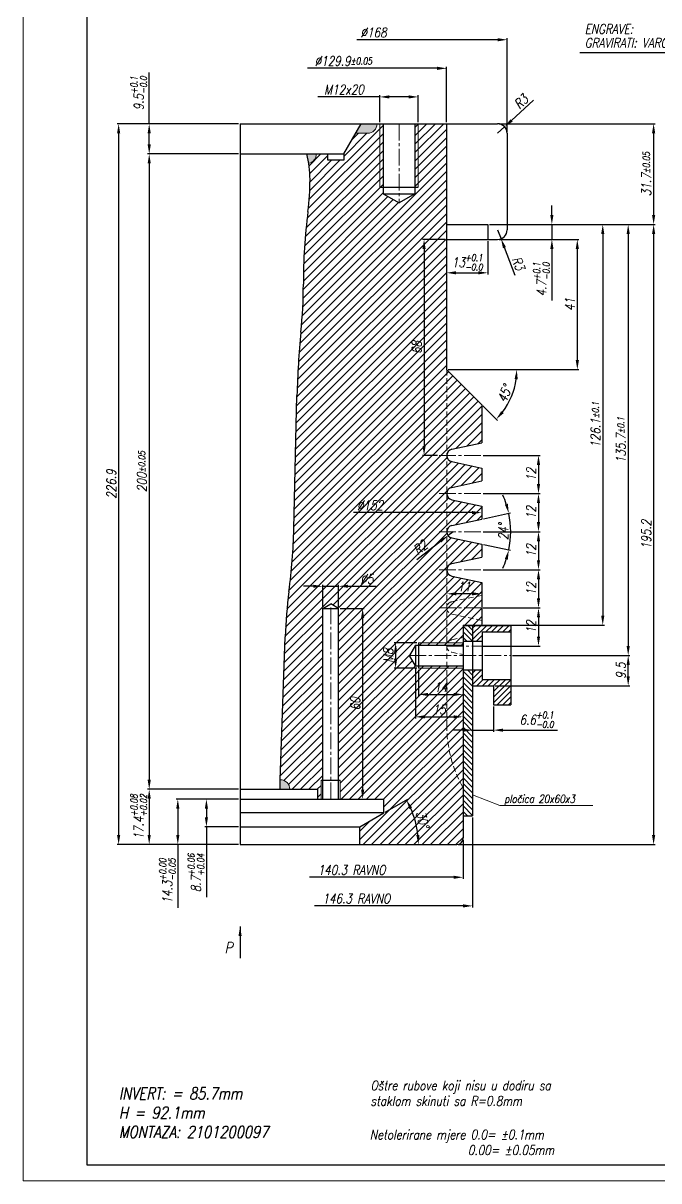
# Model space of a CAD drawing. Extents: x 459 to 1047, y 12 to 613.
# Drawn here: x 459.4 to 659.3, y 12.4 to 376.8 of the extents above; entities that cross this region are included whole.
import ezdxf
from ezdxf import colors
from ezdxf.entities.mleader import LeaderData, LeaderLine
from ezdxf.math import Vec2, Vec3

# ---------------------------------------------------------------- set-up
doc = ezdxf.new("R2010")
doc.units = 0
doc.header["$LTSCALE"] = 7
doc.header["$MEASUREMENT"] = 0
doc.linetypes.add('CENTER2', pattern=[1.125, 0.75, -0.125, 0.125, -0.125])
doc.linetypes.add('HIDDEN', pattern=[0.375, 0.25, -0.125])
doc.layers.get('0').update_dxf_attribs({"linetype": 'CONTINUOUS', "lineweight": 15})
for name, color, linetype, lineweight in [('1', 1, 'CENTER2', 15), ('2', 2, 'HIDDEN', 15), ('3', 3, 'CONTINUOUS', 30), ('8', 252, 'CONTINUOUS', 15), ('ENGLISH', 252, 'CONTINUOUS', 18)]:
    doc.layers.add(name, color=color, linetype=linetype, lineweight=lineweight)
doc.styles.add('ITALICT', font='ITALICT.shx', dxfattribs={"width": 0.8, "height": 3})
doc.styles.get("Standard").update_dxf_attribs({"font": 'isocp.shx', "height": 3})
doc.dimstyles.get("Standard").update_dxf_attribs({"dimtxt": 3, "dimasz": 3, "dimexe": 0.5, "dimexo": 0.5, "dimgap": 0.8, "dimtad": 1, "dimdsep": 46, "dimtxsty": 'ITALICT', "dimcen": 0.09, "dimazin": 2, "dimtfac": 1, "dimtmove": 0, "dimatfit": 3, "dimfxl": 1, "dimtolj": 1, "dimtzin": 0, "dimarcsym": 0})

# ---------------------------------------------------------------- blocks, each defined once
blk = doc.blocks.new('*D74')
at = {"color": 0, "lineweight": -2, "transparency": 16777216}
for p, q in [((583.78, 173.22), (583.78, 164.98)), ((586.78, 165.48), (594.78, 165.48))]:
    blk.add_line(p, q, dxfattribs=at)
at = {"color": 0, "transparency": 16777216}
for points in [[(586.78, 165.98), (586.78, 164.98), (583.78, 165.48)], [(594.78, 165.98), (594.78, 164.98), (597.78, 165.48)]]:
    blk.add_solid(points, dxfattribs=at)
at = {"color": 0, "transparency": 16777216, "insert": (590.78, 167.78), "char_height": 3, "attachment_point": 5, "style": 'ITALICT'}
blk.add_mtext('\\A1;14', dxfattribs=at)
blk = doc.blocks.new('*D75')
at = {"color": 0, "lineweight": -2, "transparency": 16777216}
for p, q in [((582.78, 173.97), (582.78, 157.93)), ((585.78, 158.43), (594.78, 158.43))]:
    blk.add_line(p, q, dxfattribs=at)
at = {"color": 0, "transparency": 16777216}
for points in [[(585.78, 158.93), (585.78, 157.93), (582.78, 158.43)], [(594.78, 158.93), (594.78, 157.93), (597.78, 158.43)]]:
    blk.add_solid(points, dxfattribs=at)
at = {"color": 0, "transparency": 16777216, "insert": (590.28, 160.73), "char_height": 3, "attachment_point": 5, "style": 'ITALICT'}
blk.add_mtext('\\A1;15', dxfattribs=at)
blk = doc.blocks.new('*D17')
at = {"color": 0, "lineweight": -2, "transparency": 16777216}
for p, q in [((605.58, 308.22), (605.58, 297.71)), ((595.58, 298.21), (602.58, 298.21))]:
    blk.add_line(p, q, dxfattribs=at)
at = {"color": 0, "transparency": 16777216}
for points in [[(595.58, 298.71), (595.58, 297.71), (592.58, 298.21)], [(602.58, 298.71), (602.58, 297.71), (605.58, 298.21)]]:
    blk.add_solid(points, dxfattribs=at)
at = {"color": 0, "transparency": 16777216, "insert": (599.08, 301.5), "char_height": 3, "attachment_point": 5, "style": 'ITALICT'}
blk.add_mtext('\\A1;13{}{\\H0.71x;\\C3;\\S+0.1^ -0.0;}', dxfattribs=at)
blk = doc.blocks.new('*D18')
at = {"color": 0, "lineweight": -2, "transparency": 16777216}
for p, q in [((625.71, 316.42), (625.71, 319.42)), ((606.08, 313.42), (626.21, 313.42)), ((625.71, 313.42), (625.71, 308.72)), ((609.13, 308.72), (626.21, 308.72)), ((625.71, 305.72), (625.71, 289.45))]:
    blk.add_line(p, q, dxfattribs=at)
at = {"color": 0, "transparency": 16777216}
for points in [[(625.21, 316.42), (626.21, 316.42), (625.71, 313.42)], [(625.21, 305.72), (626.21, 305.72), (625.71, 308.72)]]:
    blk.add_solid(points, dxfattribs=at)
at = {"color": 0, "transparency": 16777216, "insert": (622.43, 296.09), "char_height": 3, "attachment_point": 5, "rotation": 90, "style": 'ITALICT'}
blk.add_mtext('\\A1;4.7{}{\\H0.71x;\\C3;\\S+0.1^ -0.0;}', dxfattribs=at)
blk = doc.blocks.new('*D19')
at = {"color": 0, "lineweight": -2, "transparency": 16777216}
for p, q in [((609.13, 345.12), (658.21, 345.12)), ((657.71, 342.12), (657.71, 316.42)), ((606.08, 313.42), (658.21, 313.42))]:
    blk.add_line(p, q, dxfattribs=at)
at = {"color": 0, "transparency": 16777216}
for points in [[(657.21, 342.12), (658.21, 342.12), (657.71, 345.12)], [(657.21, 316.42), (658.21, 316.42), (657.71, 313.42)]]:
    blk.add_solid(points, dxfattribs=at)
at = {"color": 0, "transparency": 16777216, "insert": (655.41, 329.27), "char_height": 3, "attachment_point": 5, "rotation": 90, "style": 'ITALICT'}
blk.add_mtext('\\A1;31.7{}{\\H0.71x;\\C3;%%p0.05}', dxfattribs=at)
blk = doc.blocks.new('*D20')
at = {"color": 0, "lineweight": -2, "transparency": 16777216}
for p, q in [((609.13, 308.72), (634.21, 308.72)), ((633.71, 305.72), (633.71, 270.72)), ((593.08, 267.72), (634.21, 267.72))]:
    blk.add_line(p, q, dxfattribs=at)
at = {"color": 0, "transparency": 16777216}
for points in [[(633.21, 305.72), (634.21, 305.72), (633.71, 308.72)], [(633.21, 270.72), (634.21, 270.72), (633.71, 267.72)]]:
    blk.add_solid(points, dxfattribs=at)
at = {"color": 0, "transparency": 16777216, "insert": (631.41, 288.22), "char_height": 3, "attachment_point": 5, "rotation": 90, "style": 'ITALICT'}
blk.add_mtext('\\A1;41', dxfattribs=at)
blk = doc.blocks.new('*D21')
at = {"color": 0, "lineweight": -2, "transparency": 16777216}
for p, q in [((603.7, 267.72), (615.17, 267.72)), ((603.99, 256.32), (608.56, 251.75))]:
    blk.add_line(p, q, dxfattribs=at)
blk.add_arc((592.58, 267.72), 22.09, 322.7882, 352.2118, dxfattribs=at)
at = {"color": 0, "transparency": 16777216}
for points in [[(613.97, 264.76), (614.97, 264.69), (614.67, 267.72)], [(610.55, 254.03), (609.8, 254.69), (608.2, 252.1)]]:
    blk.add_solid(points, dxfattribs=at)
at = {"color": 0, "transparency": 16777216, "insert": (610.87, 260.15), "char_height": 3, "attachment_point": 5, "rotation": 67.5, "style": 'ITALICT'}
blk.add_mtext('\\A1;45°', dxfattribs=at)
blk = doc.blocks.new('*D22')
at = {"color": 0, "lineweight": -2, "transparency": 16777216}
for p, q in [((606.08, 313.42), (642.21, 313.42)), ((641.71, 310.42), (641.71, 190.32)), ((604.13, 187.32), (642.21, 187.32))]:
    blk.add_line(p, q, dxfattribs=at)
at = {"color": 0, "transparency": 16777216}
for points in [[(641.21, 310.42), (642.21, 310.42), (641.71, 313.42)], [(641.21, 190.32), (642.21, 190.32), (641.71, 187.32)]]:
    blk.add_solid(points, dxfattribs=at)
at = {"color": 0, "transparency": 16777216, "insert": (639.41, 250.37), "char_height": 3, "attachment_point": 5, "rotation": 90, "style": 'ITALICT'}
blk.add_mtext('\\A1;126.1{}{\\H0.71x;\\C3;%%p0.1}', dxfattribs=at)
blk = doc.blocks.new('*D23')
at = {"color": 0, "lineweight": -2, "transparency": 16777216}
for p, q in [((606.08, 313.42), (650.21, 313.42)), ((649.71, 310.42), (649.71, 180.72)), ((613.28, 177.72), (650.21, 177.72))]:
    blk.add_line(p, q, dxfattribs=at)
at = {"color": 0, "transparency": 16777216}
for points in [[(649.21, 310.42), (650.21, 310.42), (649.71, 313.42)], [(649.21, 180.72), (650.21, 180.72), (649.71, 177.72)]]:
    blk.add_solid(points, dxfattribs=at)
at = {"color": 0, "transparency": 16777216, "insert": (647.41, 245.57), "char_height": 3, "attachment_point": 5, "rotation": 90, "style": 'ITALICT'}
blk.add_mtext('\\A1;135.7{}{\\H0.71x;\\C3;%%p0.1}', dxfattribs=at)
blk = doc.blocks.new('*D76')
at = {"color": 0, "lineweight": -2, "transparency": 16777216}
for p, q in [((592.08, 308.72), (585, 308.72)), ((585.5, 305.72), (585.5, 243.72)), ((589.76, 240.72), (585, 240.72))]:
    blk.add_line(p, q, dxfattribs=at)
at = {"color": 0, "transparency": 16777216}
for points in [[(585, 305.72), (586, 305.72), (585.5, 308.72)], [(585, 243.72), (586, 243.72), (585.5, 240.72)]]:
    blk.add_solid(points, dxfattribs=at)
at = {"color": 0, "transparency": 16777216, "insert": (583.2, 274.72), "char_height": 3, "attachment_point": 5, "rotation": 90, "style": 'ITALICT'}
blk.add_mtext('\\A1;68', dxfattribs=at)
blk = doc.blocks.new('*D77')
at = {"color": 0, "lineweight": -2, "transparency": 16777216}
for p, q in [((594.63, 216.72), (593.04, 215.51)), ((583.18, 207.99), (590.66, 213.69))]:
    blk.add_line(p, q, dxfattribs=at)
at = {"color": 0, "transparency": 16777216}
blk.add_solid([(590.35, 214.09), (590.96, 213.29), (593.04, 215.51)], dxfattribs=at)
at = {"color": 0, "transparency": 16777216, "insert": (584.33, 211.76), "char_height": 3, "attachment_point": 5, "rotation": 37.3097, "style": 'ITALICT'}
blk.add_mtext('\\A1;R2', dxfattribs=at)
blk = doc.blocks.new('*D24')
at = {"color": 0, "lineweight": -2, "transparency": 16777216}
for p, q in [((604.17, 220.79), (612.65, 222.6)), ((604.17, 212.65), (612.65, 210.85))]:
    blk.add_line(p, q, dxfattribs=at)
for start, end in [(18.1964, 24.3928), (348, 12), (335.6072, 341.8036)]:
    blk.add_arc((585.01, 216.72), 27.75, start, end, dxfattribs=at)
at = {"color": 0, "transparency": 16777216}
for points in [[(611.86, 225.52), (610.9, 225.26), (612.16, 222.49)], [(610.9, 208.18), (611.86, 207.92), (612.16, 210.95)]]:
    blk.add_solid(points, dxfattribs=at)
at = {"color": 0, "transparency": 16777216, "insert": (610.47, 216.72), "char_height": 3, "attachment_point": 5, "rotation": 90, "style": 'ITALICT'}
blk.add_mtext('\\A1;24°', dxfattribs=at)
blk = doc.blocks.new('*D25')
at = {"color": 0, "lineweight": -2, "transparency": 16777216}
for p, q in [((604.13, 228.72), (622, 228.72)), ((621.5, 225.72), (621.5, 219.72)), ((604.13, 216.72), (622, 216.72))]:
    blk.add_line(p, q, dxfattribs=at)
at = {"color": 0, "transparency": 16777216}
for points in [[(621, 225.72), (622, 225.72), (621.5, 228.72)], [(621, 219.72), (622, 219.72), (621.5, 216.72)]]:
    blk.add_solid(points, dxfattribs=at)
at = {"color": 0, "transparency": 16777216, "insert": (619.2, 222.72), "char_height": 3, "attachment_point": 5, "rotation": 90, "style": 'ITALICT'}
blk.add_mtext('\\A1;12', dxfattribs=at)
blk = doc.blocks.new('*D26')
at = {"color": 0, "lineweight": -2, "transparency": 16777216}
for p, q in [((604.13, 216.72), (622, 216.72)), ((621.5, 213.72), (621.5, 207.72)), ((604.13, 204.72), (622, 204.72))]:
    blk.add_line(p, q, dxfattribs=at)
at = {"color": 0, "transparency": 16777216}
for points in [[(621, 213.72), (622, 213.72), (621.5, 216.72)], [(621, 207.72), (622, 207.72), (621.5, 204.72)]]:
    blk.add_solid(points, dxfattribs=at)
at = {"color": 0, "transparency": 16777216, "insert": (619.2, 210.72), "char_height": 3, "attachment_point": 5, "rotation": 90, "style": 'ITALICT'}
blk.add_mtext('\\A1;12', dxfattribs=at)
blk = doc.blocks.new('*D27')
at = {"color": 0, "lineweight": -2, "transparency": 16777216}
for p, q in [((604.13, 204.72), (622, 204.72)), ((621.5, 201.72), (621.5, 195.72)), ((604.13, 192.72), (622, 192.72))]:
    blk.add_line(p, q, dxfattribs=at)
at = {"color": 0, "transparency": 16777216}
for points in [[(621, 201.72), (622, 201.72), (621.5, 204.72)], [(621, 195.72), (622, 195.72), (621.5, 192.72)]]:
    blk.add_solid(points, dxfattribs=at)
at = {"color": 0, "transparency": 16777216, "insert": (619.2, 198.72), "char_height": 3, "attachment_point": 5, "rotation": 90, "style": 'ITALICT'}
blk.add_mtext('\\A1;12', dxfattribs=at)
blk = doc.blocks.new('*D28')
at = {"color": 0, "lineweight": -2, "transparency": 16777216}
for p, q in [((604.13, 192.72), (622, 192.72)), ((621.5, 189.72), (621.5, 183.72)), ((604.13, 180.72), (622, 180.72))]:
    blk.add_line(p, q, dxfattribs=at)
at = {"color": 0, "transparency": 16777216}
for points in [[(621, 189.72), (622, 189.72), (621.5, 192.72)], [(621, 183.72), (622, 183.72), (621.5, 180.72)]]:
    blk.add_solid(points, dxfattribs=at)
at = {"color": 0, "transparency": 16777216, "insert": (619.2, 186.72), "char_height": 3, "attachment_point": 5, "rotation": 90, "style": 'ITALICT'}
blk.add_mtext('\\A1;12', dxfattribs=at)
blk = doc.blocks.new('*D78')
at = {"color": 0, "lineweight": -2, "transparency": 16777216}
blk.add_line((600.63, 197.16), (595.63, 197.16), dxfattribs=at)
at = {"color": 0, "transparency": 16777216}
for points in [[(595.63, 197.66), (595.63, 196.66), (592.63, 197.16)], [(600.63, 197.66), (600.63, 196.66), (603.63, 197.16)]]:
    blk.add_solid(points, dxfattribs=at)
at = {"color": 0, "transparency": 16777216, "insert": (598.13, 199.46), "char_height": 3, "attachment_point": 5, "style": 'ITALICT'}
blk.add_mtext('\\A1;11', dxfattribs=at)
blk = doc.blocks.new('*D29')
at = {"color": 0, "lineweight": -2, "transparency": 16777216}
for p, q in [((527.13, 335.62), (498.55, 335.62)), ((499.05, 332.62), (499.05, 138.62)), ((527.13, 135.62), (498.55, 135.62))]:
    blk.add_line(p, q, dxfattribs=at)
at = {"color": 0, "transparency": 16777216}
for points in [[(498.55, 332.62), (499.55, 332.62), (499.05, 335.62)], [(498.55, 138.62), (499.55, 138.62), (499.05, 135.62)]]:
    blk.add_solid(points, dxfattribs=at)
at = {"color": 0, "transparency": 16777216, "insert": (496.75, 235.62), "char_height": 3, "attachment_point": 5, "rotation": 90, "style": 'ITALICT'}
blk.add_mtext('\\A1;200{}{\\H0.71x;\\C3;%%p0.05}', dxfattribs=at)
blk = doc.blocks.new('*D30')
at = {"color": 0, "lineweight": -2, "transparency": 16777216}
for p, q in [((527.13, 135.62), (498.55, 135.62)), ((499.05, 132.62), (499.05, 121.22)), ((527.13, 118.22), (498.55, 118.22))]:
    blk.add_line(p, q, dxfattribs=at)
at = {"color": 0, "transparency": 16777216}
for points in [[(498.55, 132.62), (499.55, 132.62), (499.05, 135.62)], [(498.55, 121.22), (499.55, 121.22), (499.05, 118.22)]]:
    blk.add_solid(points, dxfattribs=at)
at = {"color": 0, "transparency": 16777216, "insert": (495.76, 126.92), "char_height": 3, "attachment_point": 5, "rotation": 90, "style": 'ITALICT'}
blk.add_mtext('\\A1;17.4{}{\\H0.71x;\\C3;\\S+0.08^ +0.02;}', dxfattribs=at)
blk = doc.blocks.new('*D79')
at = {"color": 0, "lineweight": -2, "transparency": 16777216}
for p, q in [((583.28, 181.72), (576.06, 181.72)), ((576.56, 178.72), (576.56, 176.72)), ((583.28, 173.72), (576.06, 173.72))]:
    blk.add_line(p, q, dxfattribs=at)
at = {"color": 0, "transparency": 16777216}
for points in [[(576.06, 178.72), (577.06, 178.72), (576.56, 181.72)], [(576.06, 176.72), (577.06, 176.72), (576.56, 173.72)]]:
    blk.add_solid(points, dxfattribs=at)
at = {"color": 0, "transparency": 16777216, "insert": (574.26, 177.72), "char_height": 3, "attachment_point": 5, "rotation": 90, "style": 'ITALICT'}
blk.add_mtext('\\A1;M8', dxfattribs=at)
blk = doc.blocks.new('*D32')
at = {"color": 0, "lineweight": -2, "transparency": 16777216}
for p, q in [((527.13, 132.52), (507.55, 132.52)), ((508.05, 129.52), (508.05, 121.22)), ((527.13, 118.22), (507.55, 118.22)), ((508.05, 118.22), (508.05, 98.26))]:
    blk.add_line(p, q, dxfattribs=at)
at = {"color": 0, "transparency": 16777216}
for points in [[(507.55, 129.52), (508.55, 129.52), (508.05, 132.52)], [(507.55, 121.22), (508.55, 121.22), (508.05, 118.22)]]:
    blk.add_solid(points, dxfattribs=at)
at = {"color": 0, "transparency": 16777216, "insert": (504.76, 106.74), "char_height": 3, "attachment_point": 5, "rotation": 90, "style": 'ITALICT'}
blk.add_mtext('\\A1;14.3{}{\\H0.71x;\\C3;\\S+0.00^ -0.05;}', dxfattribs=at)
blk = doc.blocks.new('*D33')
at = {"color": 0, "lineweight": -2, "transparency": 16777216}
for p, q in [((527.13, 132.52), (516.55, 132.52)), ((517.05, 129.52), (517.05, 126.82)), ((527.13, 123.82), (516.55, 123.82)), ((517.05, 123.82), (517.05, 101.7))]:
    blk.add_line(p, q, dxfattribs=at)
at = {"color": 0, "transparency": 16777216}
for points in [[(516.55, 129.52), (517.55, 129.52), (517.05, 132.52)], [(516.55, 126.82), (517.55, 126.82), (517.05, 123.82)]]:
    blk.add_solid(points, dxfattribs=at)
at = {"color": 0, "transparency": 16777216, "insert": (513.76, 109.27), "char_height": 3, "attachment_point": 5, "rotation": 90, "style": 'ITALICT'}
blk.add_mtext('\\A1;8.7{}{\\H0.71x;\\C3;\\S+0.06^ +0.04;}', dxfattribs=at)
blk = doc.blocks.new('*D38')
at = {"color": 0, "lineweight": -2, "transparency": 16777216}
for p, q in [((527.13, 345.12), (488.94, 345.12)), ((489.44, 342.12), (489.44, 121.22)), ((527.13, 118.22), (488.94, 118.22))]:
    blk.add_line(p, q, dxfattribs=at)
at = {"color": 0, "transparency": 16777216}
for points in [[(488.94, 342.12), (489.94, 342.12), (489.44, 345.12)], [(488.94, 121.22), (489.94, 121.22), (489.44, 118.22)]]:
    blk.add_solid(points, dxfattribs=at)
at = {"color": 0, "transparency": 16777216, "insert": (487.14, 231.67), "char_height": 3, "attachment_point": 5, "rotation": 90, "style": 'ITALICT'}
blk.add_mtext('\\A1;226.9', dxfattribs=at)
blk = doc.blocks.new('*D80')
at = {"color": 0, "lineweight": -2, "transparency": 16777216}
blk.add_line((600.63, 222.72), (563.29, 222.72), dxfattribs=at)
at = {"color": 0, "transparency": 16777216}
blk.add_solid([(600.63, 223.22), (600.63, 222.22), (603.63, 222.72)], dxfattribs=at)
at = {"color": 0, "transparency": 16777216, "insert": (568.55, 225.02), "char_height": 3, "attachment_point": 5, "style": 'ITALICT'}
blk.add_mtext('\\A1;%%c152', dxfattribs=at)
blk = doc.blocks.new('*D42')
at = {"color": 0, "lineweight": -2, "transparency": 16777216}
for p, q in [((589.58, 362.58), (548.84, 362.58)), ((592.58, 345.62), (592.58, 363.08))]:
    blk.add_line(p, q, dxfattribs=at)
at = {"color": 0, "transparency": 16777216}
blk.add_solid([(589.58, 363.08), (589.58, 362.08), (592.58, 362.58)], dxfattribs=at)
at = {"color": 0, "transparency": 16777216, "insert": (560.11, 364.88), "char_height": 3, "attachment_point": 5, "style": 'ITALICT'}
blk.add_mtext('\\A1;%%c129.9{}{\\H0.71x;\\C3;%%p0.05}', dxfattribs=at)
blk = doc.blocks.new('*D43')
at = {"color": 0, "lineweight": -2, "transparency": 16777216}
for p, q in [((611.63, 342.62), (611.63, 372.08)), ((608.63, 371.58), (564.38, 371.58))]:
    blk.add_line(p, q, dxfattribs=at)
at = {"color": 0, "transparency": 16777216}
blk.add_solid([(608.63, 372.08), (608.63, 371.08), (611.63, 371.58)], dxfattribs=at)
at = {"color": 0, "transparency": 16777216, "insert": (569.63, 373.88), "char_height": 3, "attachment_point": 5, "style": 'ITALICT'}
blk.add_mtext('\\A1;%%c168', dxfattribs=at)
blk = doc.blocks.new('*D44')
at = {"color": 0, "lineweight": -2, "transparency": 16777216}
for p, q in [((607.38, 161.72), (607.38, 153.74)), ((597.78, 154.24), (594.78, 154.24)), ((600.78, 154.24), (607.38, 154.24)), ((610.38, 154.24), (627.47, 154.24))]:
    blk.add_line(p, q, dxfattribs=at)
at = {"color": 0, "transparency": 16777216}
for points in [[(597.78, 154.74), (597.78, 153.74), (600.78, 154.24)], [(610.38, 154.74), (610.38, 153.74), (607.38, 154.24)]]:
    blk.add_solid(points, dxfattribs=at)
at = {"color": 0, "transparency": 16777216, "insert": (620.9, 157.53), "char_height": 3, "attachment_point": 5, "style": 'ITALICT'}
blk.add_mtext('\\A1;6.6{}{\\H0.71x;\\C3;\\S+0.1^ -0.0;}', dxfattribs=at)
blk = doc.blocks.new('*D45')
at = {"color": 0, "lineweight": -2, "transparency": 16777216}
for p, q in [((613.28, 177.72), (650.21, 177.72)), ((649.71, 171.22), (649.71, 174.72)), ((607.88, 168.22), (650.21, 168.22))]:
    blk.add_line(p, q, dxfattribs=at)
at = {"color": 0, "transparency": 16777216}
for points in [[(649.21, 174.72), (650.21, 174.72), (649.71, 177.72)], [(649.21, 171.22), (650.21, 171.22), (649.71, 168.22)]]:
    blk.add_solid(points, dxfattribs=at)
at = {"color": 0, "transparency": 16777216, "insert": (647.41, 172.97), "char_height": 3, "attachment_point": 5, "rotation": 90, "style": 'ITALICT'}
blk.add_mtext('\\A1;9.5', dxfattribs=at)
blk = doc.blocks.new('*D46')
at = {"color": 0, "lineweight": -2, "transparency": 16777216}
for p, q in [((597.78, 119.72), (597.78, 107.42)), ((594.78, 107.92), (549.51, 107.92))]:
    blk.add_line(p, q, dxfattribs=at)
at = {"color": 0, "transparency": 16777216}
blk.add_solid([(594.78, 108.42), (594.78, 107.42), (597.78, 107.92)], dxfattribs=at)
at = {"color": 0, "transparency": 16777216, "insert": (562.71, 110.22), "char_height": 3, "attachment_point": 5, "style": 'ITALICT'}
blk.add_mtext('\\A1;140.3 RAVNO', dxfattribs=at)
blk = doc.blocks.new('*D51')
at = {"color": 0, "lineweight": -2, "transparency": 16777216}
for p, q in [((600.78, 126.72), (600.78, 98.42)), ((597.78, 98.92), (551.01, 98.92))]:
    blk.add_line(p, q, dxfattribs=at)
at = {"color": 0, "transparency": 16777216}
blk.add_solid([(597.78, 99.42), (597.78, 98.42), (600.78, 98.92)], dxfattribs=at)
at = {"color": 0, "transparency": 16777216, "insert": (564.21, 101.22), "char_height": 3, "attachment_point": 5, "style": 'ITALICT'}
blk.add_mtext('\\A1;146.3 RAVNO', dxfattribs=at)
blk = doc.blocks.new('*D52')
at = {"color": 0, "lineweight": -2, "transparency": 16777216}
for p, q in [((499.05, 345.12), (499.05, 361.28)), ((527.13, 345.12), (498.55, 345.12)), ((499.05, 338.62), (499.05, 342.12)), ((527.13, 335.62), (498.55, 335.62))]:
    blk.add_line(p, q, dxfattribs=at)
at = {"color": 0, "transparency": 16777216}
for points in [[(498.55, 342.12), (499.55, 342.12), (499.05, 345.12)], [(498.55, 338.62), (499.55, 338.62), (499.05, 335.62)]]:
    blk.add_solid(points, dxfattribs=at)
at = {"color": 0, "transparency": 16777216, "insert": (495.76, 354.7), "char_height": 3, "attachment_point": 5, "rotation": 90, "style": 'ITALICT'}
blk.add_mtext('\\A1;9.5{}{\\H0.71x;\\C3;\\S+0.1^ -0.0;}', dxfattribs=at)
blk = doc.blocks.new('*D53')
at = {"color": 0, "lineweight": -2, "transparency": 16777216}
for p, q in [((608.63, 311.72), (609.72, 308.92)), ((614.19, 297.36), (610.8, 306.13))]:
    blk.add_line(p, q, dxfattribs=at)
at = {"color": 0, "transparency": 16777216}
blk.add_solid([(611.27, 306.31), (610.33, 305.94), (609.72, 308.92)], dxfattribs=at)
at = {"color": 0, "transparency": 16777216, "insert": (615.18, 301.17), "char_height": 3, "attachment_point": 5, "rotation": 291.1521, "style": 'ITALICT'}
blk.add_mtext('\\A1;R3', dxfattribs=at)
blk = doc.blocks.new('*D54')
at = {"color": 0, "lineweight": -2, "transparency": 16777216}
for p, q in [((606.08, 313.42), (658.21, 313.42)), ((657.71, 310.42), (657.71, 121.22)), ((596.28, 118.22), (658.21, 118.22))]:
    blk.add_line(p, q, dxfattribs=at)
at = {"color": 0, "transparency": 16777216}
for points in [[(657.21, 310.42), (658.21, 310.42), (657.71, 313.42)], [(657.21, 121.22), (658.21, 121.22), (657.71, 118.22)]]:
    blk.add_solid(points, dxfattribs=at)
at = {"color": 0, "transparency": 16777216, "insert": (655.41, 215.82), "char_height": 3, "attachment_point": 5, "rotation": 90, "style": 'ITALICT'}
blk.add_mtext('\\A1;195.2', dxfattribs=at)
blk = doc.blocks.new('*D55')
at = {"color": 0, "lineweight": -2, "transparency": 16777216}
for p, q in [((604.13, 240.72), (622, 240.72)), ((621.5, 237.72), (621.5, 231.72)), ((604.13, 228.72), (622, 228.72))]:
    blk.add_line(p, q, dxfattribs=at)
at = {"color": 0, "transparency": 16777216}
for points in [[(621, 237.72), (622, 237.72), (621.5, 240.72)], [(621, 231.72), (622, 231.72), (621.5, 228.72)]]:
    blk.add_solid(points, dxfattribs=at)
at = {"color": 0, "transparency": 16777216, "insert": (619.2, 234.72), "char_height": 3, "attachment_point": 5, "rotation": 90, "style": 'ITALICT'}
blk.add_mtext('\\A1;12', dxfattribs=at)
blk = doc.blocks.new('*D69')
at = {"color": 0, "lineweight": -2, "transparency": 16777216}
for p, q in [((571.63, 353.58), (552.06, 353.58)), ((571.63, 345.62), (571.63, 354.08)), ((580.63, 353.58), (574.63, 353.58)), ((583.63, 345.62), (583.63, 354.08))]:
    blk.add_line(p, q, dxfattribs=at)
at = {"color": 0, "transparency": 16777216}
for points in [[(574.63, 354.08), (574.63, 353.08), (571.63, 353.58)], [(580.63, 354.08), (580.63, 353.08), (583.63, 353.58)]]:
    blk.add_solid(points, dxfattribs=at)
at = {"color": 0, "transparency": 16777216, "insert": (560.35, 355.88), "char_height": 3, "attachment_point": 5, "style": 'ITALICT'}
blk.add_mtext('\\A1;M12x20', dxfattribs=at)
blk = doc.blocks.new('*D81')
at = {"color": 0, "lineweight": -2, "transparency": 16777216}
for p, q in [((559.13, 192.52), (566.68, 192.52)), ((566.18, 189.52), (566.18, 135.52))]:
    blk.add_line(p, q, dxfattribs=at)
at = {"color": 0, "transparency": 16777216}
for points in [[(565.68, 189.52), (566.68, 189.52), (566.18, 192.52)], [(565.68, 135.52), (566.68, 135.52), (566.18, 132.52)]]:
    blk.add_solid(points, dxfattribs=at)
at = {"color": 0, "transparency": 16777216, "insert": (563.88, 162.52), "char_height": 3, "attachment_point": 5, "rotation": 90, "style": 'ITALICT'}
blk.add_mtext('\\A1;60', dxfattribs=at)
blk = doc.blocks.new('*D82')
at = {"color": 0, "lineweight": -2, "transparency": 16777216}
for p, q in [((550.63, 199.53), (547.63, 199.53)), ((553.63, 193.02), (553.63, 200.03)), ((553.63, 199.53), (558.63, 199.53)), ((558.63, 193.02), (558.63, 200.03)), ((561.63, 199.53), (570.46, 199.53))]:
    blk.add_line(p, q, dxfattribs=at)
at = {"color": 0, "transparency": 16777216}
for points in [[(550.63, 200.03), (550.63, 199.03), (553.63, 199.53)], [(561.63, 200.03), (561.63, 199.03), (558.63, 199.53)]]:
    blk.add_solid(points, dxfattribs=at)
at = {"color": 0, "transparency": 16777216, "insert": (567.55, 201.83), "char_height": 3, "attachment_point": 5, "style": 'ITALICT'}
blk.add_mtext('\\A1;%%c5', dxfattribs=at)
blk = doc.blocks.new('*D83')
at = {"color": 0, "lineweight": -2, "transparency": 16777216}
blk.add_line((573.32, 128.46), (580.39, 132.54), dxfattribs=at)
blk.add_arc((555.58, 118.22), 28.14, 6.1107, 23.8893, dxfattribs=at)
at = {"color": 0, "transparency": 16777216}
for points in [[(580.87, 129.39), (581.76, 129.84), (579.96, 132.29)], [(584.07, 121.24), (583.07, 121.19), (583.73, 118.22)]]:
    blk.add_solid(points, dxfattribs=at)
at = {"color": 0, "transparency": 16777216, "insert": (584.99, 126.1), "char_height": 3, "attachment_point": 5, "rotation": 285, "style": 'ITALICT'}
blk.add_mtext('\\A1;30°', dxfattribs=at)
blk = doc.blocks.new('*D89')
at = {"color": 0, "lineweight": -2, "transparency": 16777216}
for p, q in [((619.94, 352.58), (613.04, 346.2)), ((608.63, 342.12), (610.84, 344.16))]:
    blk.add_line(p, q, dxfattribs=at)
at = {"color": 0, "transparency": 16777216}
blk.add_solid([(612.7, 346.56), (613.38, 345.83), (610.84, 344.16)], dxfattribs=at)
at = {"color": 0, "transparency": 16777216, "insert": (616.03, 352.1), "char_height": 3, "attachment_point": 5, "rotation": 42.786, "style": 'ITALICT'}
blk.add_mtext('\\A1;R3', dxfattribs=at)

msp = doc.modelspace()

# ---------------------------------------------------------------- hatches: boundary and pattern name
h = msp.add_hatch(color=256)
h.dxf.hatch_style = 1
h.paths.add_polyline_path([(565.7189, 345.121), (563.9868, 342.121), (567.7189, 342.121, 0.41421356), (570.7189, 345.121)])
h = msp.add_hatch(color=256)
h.dxf.hatch_style = 1
h.paths.add_polyline_path([(540.284, 138.621), (540.284, 135.621), (543.284, 135.621, 0.41421356)])
h.paths.add_polyline_path([(551.634, 335.621), (548.634, 335.621, -0.02308923), (549.2375, 332.6824, 0.35606101)])
at = {"layer": '8'}
h = msp.add_hatch(dxfattribs=at)
h.set_pattern_fill('ANSI31', color=256, scale=15)
h.paths.add_polyline_path([(594.2182, 242.6773), (603.634, 244.6787), (603.634, 256.671), (592.584, 267.721), (592.584, 345.121), (583.634, 345.121), (583.634, 325.121), (582.634, 325.121), (582.634, 323.121), (577.634, 320.2343), (572.634, 323.121), (572.634, 325.121), (571.634, 325.121), (571.634, 345.121), (570.7189, 345.121, -0.41421356), (567.7189, 342.121), (563.9868, 342.121), (560.234, 335.621), (560.234, 333.621), (555.234, 333.621), (555.234, 335.621), (551.634, 335.621, -0.35606101), (549.2375, 332.6824, -0.0391123), (549.634, 327.621, -0.03178603), (548.9887, 317.4803, 0.03178603), (547.534, 294.621, -0.02515493), (546.7757, 279.5567, 0.01920073), (545.534, 259.621), (544.534, 217.621, -0.02660793), (543.015, 197.934, 0.02394978), (541.834, 183.621), (540.284, 138.621, -0.41421356), (543.284, 135.621), (552.134, 135.621), (552.134, 132.521), (553.134, 132.521), (553.134, 138.521), (553.634, 138.521), (553.634, 192.521), (556.134, 193.9644), (558.634, 192.521), (558.634, 138.521), (559.134, 138.521), (559.134, 132.521), (572.884, 132.521), (572.884, 128.2089), (565.284, 123.821), (565.284, 118.221), (595.784, 118.221, 0.41421356), (597.784, 120.221), (597.784, 173.721), (583.784, 173.721), (583.784, 174.471), (582.784, 174.471), (580.9077, 177.721), (582.784, 180.971), (583.784, 180.971), (583.784, 181.721), (597.784, 181.721), (597.784, 187.321), (603.634, 187.321), (603.634, 200.7633), (594.2182, 202.7647, -0.80978403), (594.2182, 206.6773), (603.634, 208.6787), (603.634, 212.7633), (594.2182, 214.7647, -0.80978403), (594.2182, 218.6773), (603.634, 220.6787), (603.634, 224.7633), (594.2182, 226.7647, -0.80978403), (594.2182, 230.6773), (603.634, 232.6787), (603.634, 236.7633), (594.2182, 238.7647, -0.80978403)])
h.paths.add_polyline_path([(583.634, 345.121), (582.634, 345.121), (582.634, 325.121), (583.634, 325.121)], flags=17)
h.paths.add_polyline_path([(572.634, 345.121), (571.634, 345.121), (571.634, 325.121), (572.634, 325.121)], flags=17)
h.paths.add_polyline_path([(597.784, 174.471), (583.784, 174.471), (583.784, 173.721), (597.784, 173.721)], flags=17)
h.paths.add_polyline_path([(597.784, 181.721), (583.784, 181.721), (583.784, 180.971), (597.784, 180.971)], flags=17)
h.paths.add_polyline_path([(563.3395, 222.7657), (573.7537, 222.7657), (573.7537, 227.2657), (563.3395, 227.2657)], flags=24)
h.paths.add_polyline_path([(583.1902, 208.0629), (588.201, 211.8815), (585.4734, 215.4607), (580.4626, 211.6421)], flags=24)
h.paths.add_polyline_path([(564.684, 199.5821), (570.4126, 199.5821), (570.4126, 204.0821), (564.684, 204.0821)], flags=24)
h.paths.add_polyline_path([(576.5071, 174.3425), (576.5071, 181.0996), (572.0071, 181.0996), (572.0071, 174.3425)], flags=24)
h.paths.add_polyline_path([(566.1277, 159.7139), (566.1277, 165.3282), (561.6277, 165.3282), (561.6277, 159.7139)], flags=24)
h.paths.add_polyline_path([(587.6483, 158.4781), (592.9198, 158.4781), (592.9198, 162.9781), (587.6483, 162.9781)], flags=24)
h.paths.add_polyline_path([(588.2055, 165.5305), (593.3626, 165.5305), (593.3626, 170.0305), (588.2055, 170.0305)], flags=24)
h.paths.add_polyline_path([(581.8826, 129.002), (583.7498, 122.0335), (588.0964, 123.1982), (586.2292, 130.1666)], flags=24)
h.paths.add_polyline_path([(595.7269, 197.2126), (600.5412, 197.2126), (600.5412, 201.7126), (595.7269, 201.7126)], flags=24)
h.paths.add_polyline_path([(585.4512, 271.9139), (585.4512, 277.5282), (580.9512, 277.5282), (580.9512, 271.9139)], flags=24)
h = msp.add_hatch(dxfattribs=at)
h.set_pattern_fill('ANSI31', color=256, scale=10, angle=90, style=0)
h.set_pattern_definition([(135, (400.5288, -36.5076), (-0.8838835, -0.8838835), [])])
h.paths.add_polyline_path([(600.784, 140.721), (597.784, 140.721), (597.784, 127.221), (600.784, 127.221)])
h.paths.add_polyline_path([(600.784, 152.721), (597.784, 152.721), (597.784, 140.721), (600.784, 140.721)])
h.paths.add_polyline_path([(600.784, 173.221), (597.784, 173.221), (597.784, 152.721), (600.784, 152.721)])
h.paths.add_polyline_path([(600.784, 187.221), (597.784, 187.221), (597.784, 182.221), (600.784, 182.221)])
h = msp.add_hatch(dxfattribs=at)
h.set_pattern_fill('ANSI31', color=256, scale=10, style=0)
h.set_pattern_definition([(45, (400.5288, -35.1437), (-0.8838835, 0.8838835), [])])
h.paths.add_polyline_path([(603.784, 185.221), (612.784, 185.221), (612.784, 187.221), (600.784, 187.221), (600.784, 182.221), (603.784, 182.221)])
h.paths.add_polyline_path([(603.784, 170.221), (603.784, 173.221), (600.784, 173.221), (600.784, 168.221), (607.384, 168.221), (607.384, 162.221), (612.784, 162.221), (612.784, 170.221)])

# ---------------------------------------------------------------- linework, layer by layer
for p, q in [((459.4079, 612.9628), (459.4079, 12.3608)), ((571.634, 345.121), (571.634, 325.121)), ((583.634, 345.121), (583.634, 325.121)), ((567.7189, 342.121), (563.9868, 342.121)), ((583.784, 181.721), (597.784, 181.721)), ((583.784, 173.721), (597.784, 173.721)), ((553.134, 132.521), (553.134, 138.521)), ((559.134, 132.521), (559.134, 138.521)), ((600.784, 133.9188), (609.3226, 130.4677)), ((609.3226, 130.4677), (638.5549, 130.4677)), ((459.4079, 12.3608), (879.4079, 12.3608))]:
    msp.add_line(p, q)
for centre, start, end in [((567.7189, 345.121), 270, 0), ((548.634, 335.621), 281.604672, 0), ((540.284, 135.621), 360, 90)]:
    msp.add_arc(centre, 3, start, end)
at = {"layer": '1'}
for p, q in [((577.634, 345.121), (577.634, 320.2343)), ((590.2563, 240.721), (603.634, 240.721)), ((590.2563, 228.721), (603.634, 228.721)), ((590.2563, 216.721), (603.634, 216.721)), ((590.2563, 204.721), (603.634, 204.721)), ((556.134, 132.521), (556.134, 193.9644)), ((590.2563, 192.721), (603.634, 192.721)), ((592.634, 180.721), (603.634, 180.721)), ((580.9077, 177.721), (612.784, 177.721))]:
    msp.add_line(p, q, dxfattribs=at)
at = {"layer": '2'}
for p, q in [((592.634, 267.671), (592.634, 155.771)), ((594.2182, 194.6773), (603.634, 196.6787)), ((594.2182, 190.7647), (603.634, 188.7633)), ((594.2182, 182.6773), (597.784, 183.4353)), ((594.2182, 178.7647), (597.784, 178.0068))]:
    msp.add_line(p, q, dxfattribs=at)
for centre, radius, start, end in [((594.634, 192.721), 2, 102, 258), ((594.634, 180.721), 2, 102, 258), ((632.634, 155.771), 40, 180, 209.395776)]:
    msp.add_arc(centre, radius, start, end, dxfattribs=at)
at = {"layer": '3'}
for p, q in [((479.4079, 607.9628), (479.4079, 17.3608)), ((527.634, 345.121), (527.634, 118.221)), ((527.634, 345.121), (608.634, 345.121)), ((560.234, 335.621), (565.7189, 345.121)), ((572.634, 345.121), (572.634, 323.121)), ((582.634, 345.121), (582.634, 323.121)), ((592.584, 345.121), (592.584, 267.721)), ((611.634, 342.121), (611.634, 311.721)), ((527.634, 335.621), (560.234, 335.621)), ((555.234, 333.621), (555.234, 335.621)), ((560.234, 335.621), (560.234, 333.621)), ((560.234, 333.621), (555.234, 333.621)), ((571.634, 325.121), (583.634, 325.121)), ((572.634, 323.121), (582.634, 323.121)), ((572.634, 323.121), (577.634, 320.2343)), ((582.634, 323.121), (577.634, 320.2343)), ((592.584, 313.421), (605.584, 313.421)), ((605.584, 313.421), (605.584, 308.721)), ((592.584, 308.721), (608.634, 308.721)), ((592.584, 267.721), (603.634, 256.671)), ((544.534, 217.621), (545.534, 259.621)), ((603.634, 256.671), (603.634, 244.6787)), ((594.2182, 242.6773), (603.634, 244.6787)), ((594.2182, 238.7647), (603.634, 236.7633)), ((603.634, 236.7633), (603.634, 232.6787)), ((594.2182, 230.6773), (603.634, 232.6787)), ((594.2182, 226.7647), (603.634, 224.7633)), ((603.634, 224.7633), (603.634, 220.6787)), ((594.2182, 218.6773), (603.634, 220.6787)), ((594.2182, 214.7647), (603.634, 212.7633)), ((603.634, 212.7633), (603.634, 208.6787)), ((594.2182, 206.6773), (603.634, 208.6787)), ((594.2182, 202.7647), (603.634, 200.7633)), ((603.634, 200.7633), (603.634, 187.321)), ((553.634, 192.521), (556.134, 193.9644)), ((558.634, 192.521), (556.134, 193.9644)), ((553.634, 132.521), (553.634, 192.521)), ((553.634, 192.521), (558.634, 192.521)), ((558.634, 132.521), (558.634, 192.521)), ((597.784, 187.321), (603.634, 187.321)), ((597.784, 187.321), (597.784, 120.221)), ((597.784, 187.221), (612.784, 187.221)), ((600.784, 187.221), (600.784, 127.221)), ((612.784, 187.221), (612.784, 162.221)), ((540.284, 138.621), (541.834, 183.621)), ((597.784, 182.221), (603.784, 182.221)), ((603.784, 185.221), (612.784, 185.221)), ((603.784, 185.221), (603.784, 170.221)), ((582.784, 180.971), (580.9077, 177.721)), ((582.784, 180.971), (582.784, 174.471)), ((582.784, 180.971), (597.784, 180.971)), ((583.784, 181.721), (583.784, 173.721)), ((582.784, 174.471), (580.9077, 177.721)), ((582.784, 174.471), (597.784, 174.471)), ((597.784, 173.221), (603.784, 173.221)), ((600.784, 168.221), (607.384, 168.221)), ((603.784, 170.221), (612.784, 170.221)), ((607.384, 168.221), (607.384, 162.221)), ((607.384, 162.221), (612.784, 162.221)), ((540.284, 135.621), (540.284, 138.621)), ((553.134, 138.521), (559.134, 138.521)), ((527.634, 135.621), (552.134, 135.621)), ((552.134, 132.521), (552.134, 135.621)), ((527.634, 132.521), (572.884, 132.521)), ((572.884, 128.2089), (572.884, 132.521)), ((572.884, 128.2089), (527.634, 128.2089)), ((565.284, 123.821), (572.884, 128.2089)), ((597.784, 127.221), (600.784, 127.221)), ((527.634, 123.821), (565.284, 123.821)), ((565.284, 118.221), (565.284, 123.821)), ((527.634, 118.221), (595.784, 118.221)), ((479.4079, 17.3608), (874.4079, 17.3608))]:
    msp.add_line(p, q, dxfattribs=at)
for centre, radius, start, end in [((608.634, 342.121), 3, 0, 90), ((517.134, 327.621), 32.5, 0, 14.250033), ((469.634, 327.621), 80, 352.717629, 0), ((727.8698, 294.621), 180.3357, 172.717629, 180), ((608.634, 311.721), 3, 270, 0), ((397.534, 294.621), 150, 354.236129, 0), ((805.6282, 253.4283), 260.1678, 174.236129, 178.636072), ((594.634, 240.721), 2, 102, 258), ((594.634, 228.721), 2, 102, 258), ((594.634, 216.721), 2, 102, 258), ((358.9324, 222.0401), 185.6542, 352.539422, 358.636072), ((594.634, 204.721), 2, 102, 258), ((691.7451, 178.4574), 150, 172.539422, 178.027259), ((595.784, 120.221), 2, 270, 0)]:
    msp.add_arc(centre, radius, start, end, dxfattribs=at)

# ---------------------------------------------------------------- texts
at = {"style": 'ITALICT', "width": 0.8}
for s, height, p in [('GRAVIRATI: VARCHAWA 500ml ', 3, (636.0654, 369.1176)), ('pločica 20x60x3', 2.5, (610.7459, 131.3535)), ('P', 3.5, (522.764, 84.0452)), ('Oštre rubove koji nisu u dodiru sa', 3, (568.683, 40.8779)), ('INVERT: = 85.7mm', 3.75, (489.4815, 38.0188)), ('staklom skinuti sa R=0.8mm', 3, (568.683, 36.0208)), ('H = 92.1mm', 3.75, (489.4815, 31.9474)), ('MONTAZA: 2101200097', 3.75, (489.4815, 25.8759)), ('Netolerirane mjere 0.0= %%P0.1mm', 3, (568.4822, 25.418)), ('                0.00= %%P0.05mm', 3, (570.677, 20.5609))]:
    msp.add_text(s, height=height, dxfattribs=at).set_placement(p)
at = {"layer": 'ENGLISH', "style": 'ITALICT', "width": 0.8}
msp.add_text('ENGRAVE:', height=3, dxfattribs=at).set_placement((636.0597, 373.4806))

# ---------------------------------------------------------------- dimensions: what is measured, and where the dimension line sits
for base, p1, p2, text, override, picture, middle in [((527.634, 371.5802), (611.634, 342.121), (527.634, 345.121), '%%c<>', {"dimlfac": 2, "dimse2": 1, "dimsd2": 1, "dimtmove": 0}, '*D43', (569.634, 371.5802)), ((527.634, 362.5802), (592.584, 345.121), (527.634, 345.121), '%%c<>{}{\\H0.71x;\\C3;%%p0.05}', {"dimlfac": 2, "dimse2": 1, "dimsd2": 1, "dimtp": 0.05, "dimtm": 0.05, "dimtdec": 2, "dimtmove": 0, "dimtzin": 0}, '*D42', (560.109, 362.5802)), ((583.634, 353.5802), (571.634, 345.121), (583.634, 345.121), 'M<>x20', {"dimtmove": 0}, '*D69', (560.3483, 353.5802)), ((527.634, 222.7157), (603.634, 222.7157), (527.634, 207.196), '%%c<>', {"dimlfac": 2, "dimse2": 1, "dimsd2": 1}, '*D80', (568.5466, 222.7157)), ((607.384, 154.2444), (600.784, 154.2444), (607.384, 162.221), '<>{}{\\H0.71x;\\C3;\\S+0.1^ -0.0;}', {"dimtp": 0.1, "dimtm": 0, "dimtdec": 1, "dimtzin": 0}, '*D44', (620.8955, 154.2444)), ((527.634, 98.9151), (600.784, 127.221), (527.634, 118.221), '<> RAVNO', {"dimlfac": 2, "dimse2": 1, "dimsd2": 1, "dimtmove": 0}, '*D51', (564.209, 98.9151))]:
    dim = msp.add_linear_dim(base=base, p1=p1, p2=p2, text=text, dimstyle='Standard', override=override)
    dim.commit()
    dim.dimension.update_dxf_attribs({"geometry": picture, "text_midpoint": middle, "dimtype": 160})
for base, p1, p2, text, override, picture, middle in [((499.0466, 345.121), (527.634, 335.621), (527.634, 345.121), '<>{}{\\H0.71x;\\C3;\\S+0.1^ -0.0;}', {"dimtp": 0.1, "dimtm": 0, "dimtdec": 1, "dimtzin": 0}, '*D52', (495.7616, 354.6993)), ((657.7137, 313.421), (608.634, 345.121), (605.584, 313.421), '<>{}{\\H0.71x;\\C3;%%p0.05}', {"dimtp": 0.05, "dimtm": 0.05, "dimtdec": 2, "dimtzin": 0}, '*D19', (655.4137, 329.271)), ((499.0466, 135.621), (527.634, 335.621), (527.634, 135.621), '<>{}{\\H0.71x;\\C3;%%p0.05}', {"dimtp": 0.05, "dimtm": 0.05, "dimtdec": 2, "dimtzin": 0}, '*D29', (496.7466, 235.621)), ((499.0466, 118.221), (527.634, 135.621), (527.634, 118.221), '<>{}{\\H0.71x;\\C3;\\S+0.08^ +0.02;}', {"dimtp": 0.08, "dimtm": -0.02, "dimtdec": 2, "dimtmove": 0, "dimtzin": 0}, '*D30', (495.7616, 126.921))]:
    dim = msp.add_linear_dim(base=base, p1=p1, p2=p2, angle=90, text=text, dimstyle='Standard', override=override)
    dim.commit()
    dim.dimension.update_dxf_attribs({"geometry": picture, "text_midpoint": middle})
for center, mpoint, picture, middle in [((608.634, 342.121), (610.8357, 344.1588), '*D89', (616.0253, 352.096)), ((608.634, 311.721), (609.7166, 308.9232), '*D53', (615.1814, 301.1729)), ((594.634, 216.721), (593.0433, 215.5088), '*D77', (584.3318, 211.7618))]:
    dim = msp.add_radius_dim(center=center, mpoint=mpoint, dimstyle='Standard')
    dim.commit()
    dim.dimension.update_dxf_attribs({"geometry": picture, "text_midpoint": middle})
for base, p1, p2, picture, middle in [((489.4387, 118.221), (527.634, 345.121), (527.634, 118.221), '*D38', (487.1387, 231.671)), ((585.5012, 240.721), (592.584, 308.721), (590.2563, 240.721), '*D76', (583.2012, 274.721)), ((621.4964, 228.721), (603.634, 240.721), (603.634, 228.721), '*D55', (619.1964, 234.721)), ((621.4964, 216.721), (603.634, 228.721), (603.634, 216.721), '*D25', (619.1964, 222.721)), ((566.1777, 132.521), (558.634, 192.521), (566.1777, 132.521), '*D81', (563.8777, 162.521)), ((649.7137, 177.721), (607.384, 168.221), (612.784, 177.721), '*D45', (647.4137, 172.971))]:
    dim = msp.add_linear_dim(base=base, p1=p1, p2=p2, angle=90, dimstyle='Standard')
    dim.commit()
    dim.dimension.update_dxf_attribs({"geometry": picture, "text_midpoint": middle})
for base, p1, p2, text, override, picture, middle in [((625.7137, 308.721), (605.584, 313.421), (608.634, 308.721), '<>{}{\\H0.71x;\\C3;\\S+0.1^ -0.0;}', {"dimtp": 0.1, "dimtm": 0, "dimtdec": 1, "dimtmove": 0, "dimtzin": 0}, '*D18', (625.7137, 296.0856)), ((641.7137, 187.321), (605.584, 313.421), (603.634, 187.321), '<>{}{\\H0.71x;\\C3;%%p0.1}', {"dimtp": 0.1, "dimtm": 0.1, "dimtdec": 1, "dimtmove": 0, "dimtzin": 0}, '*D22', (641.7137, 250.371)), ((649.7137, 177.721), (605.584, 313.421), (612.784, 177.721), '<>{}{\\H0.71x;\\C3;%%p0.1}', {"dimtol": 0, "dimlim": 0, "dimtp": 0, "dimtm": 0, "dimtfac": 1, "dimtdec": 2, "dimtmove": 0, "dimtolj": 1, "dimtzin": 0}, '*D23', (649.7137, 245.571)), ((508.0466, 132.521), (527.634, 118.221), (527.634, 132.521), '<>{}{\\H0.71x;\\C3;\\S+0.00^ -0.05;}', {"dimtp": 0, "dimtm": 0.05, "dimtdec": 2, "dimtmove": 0, "dimtzin": 0}, '*D32', (508.0466, 106.7382)), ((517.0466, 132.521), (527.634, 123.821), (527.634, 132.521), '<>{}{\\H0.71x;\\C3;\\S+0.06^ +0.04;}', {"dimtp": 0.06, "dimtm": -0.04, "dimtdec": 2, "dimtmove": 0, "dimtzin": 0}, '*D33', (517.0466, 109.2665))]:
    dim = msp.add_linear_dim(base=base, p1=p1, p2=p2, angle=90, text=text, dimstyle='Standard', override=override)
    dim.commit()
    dim.dimension.update_dxf_attribs({"geometry": picture, "text_midpoint": middle, "dimtype": 160})
for base, p1, p2, picture, middle in [((657.7137, 118.221), (605.584, 313.421), (595.784, 118.221), '*D54', (657.7137, 215.821)), ((633.7137, 267.721), (608.634, 308.721), (592.584, 267.721), '*D20', (633.7137, 288.221))]:
    dim = msp.add_linear_dim(base=base, p1=p1, p2=p2, angle=90, dimstyle='Standard', override={"dimtmove": 0})
    dim.commit()
    dim.dimension.update_dxf_attribs({"geometry": picture, "text_midpoint": middle, "dimtype": 160})
for base, p1, p2, text, override, picture, middle in [((605.584, 298.2107), (592.584, 298.2107), (605.584, 308.721), '<>{}{\\H0.71x;\\C3;\\S+0.1^ -0.0;}', {"dimtp": 0.1, "dimtm": 0, "dimtdec": 1, "dimtzin": 0}, '*D17', (599.084, 301.4957)), ((527.634, 107.9151), (597.784, 120.221), (527.634, 118.221), '<> RAVNO', {"dimlfac": 2, "dimse2": 1, "dimsd2": 1, "dimtmove": 0}, '*D46', (562.709, 110.2151))]:
    dim = msp.add_linear_dim(base=base, p1=p1, p2=p2, text=text, dimstyle='Standard', override=override)
    dim.commit()
    dim.dimension.update_dxf_attribs({"geometry": picture, "text_midpoint": middle})
for base, line1, line2, picture, middle in [((611.7122, 256.6774), ((592.584, 267.721), (603.1968, 267.721)), ((592.584, 267.721), (603.634, 256.671)), '*D21', (610.8651, 260.1488)), ((612.7004, 214.7851), ((594.2182, 214.7647), (603.684, 212.7527)), ((594.2182, 218.6773), (603.684, 220.6894)), '*D24', (610.468, 216.721)), ((583.2993, 123.1079), ((527.634, 118.221), (595.784, 118.221)), ((565.284, 123.821), (572.884, 128.2089)), '*D83', (584.9895, 126.1001))]:
    dim = msp.add_angular_dim_2l(base=base, line1=line1, line2=line2, dimstyle='Standard')
    dim.commit()
    dim.dimension.update_dxf_attribs({"geometry": picture, "text_midpoint": middle})
for base, p1, p2, angle, override, picture, middle in [((621.4964, 204.721), (603.634, 216.721), (603.634, 204.721), 90, {"dimtmove": 1}, '*D26', (619.1964, 210.721)), ((621.4964, 192.721), (603.634, 204.721), (603.634, 192.721), 90, {"dimtmove": 1}, '*D27', (619.1964, 198.721)), ((558.634, 199.5321), (553.634, 192.521), (558.634, 192.521), 180, {"dimpost": '%%c<>'}, '*D82', (567.5483, 201.8321)), ((621.4964, 180.721), (603.634, 192.721), (603.634, 180.721), 90, {"dimtmove": 1}, '*D28', (619.1964, 186.721))]:
    dim = msp.add_linear_dim(base=base, p1=p1, p2=p2, angle=angle, dimstyle='Standard', override=override)
    dim.commit()
    dim.dimension.update_dxf_attribs({"geometry": picture, "text_midpoint": middle})
for base, p1, p2, picture, middle in [((592.634, 197.1626), (603.634, 197.1626), (592.634, 197.1626), '*D78', (598.134, 199.4626)), ((597.784, 158.4281), (582.784, 174.471), (597.784, 158.4281), '*D75', (590.284, 160.7281)), ((597.784, 165.4805), (583.784, 173.721), (597.784, 165.4805), '*D74', (590.784, 167.7805))]:
    dim = msp.add_linear_dim(base=base, p1=p1, p2=p2, dimstyle='Standard')
    dim.commit()
    dim.dimension.update_dxf_attribs({"geometry": picture, "text_midpoint": middle})
dim = msp.add_linear_dim(base=(576.5571, 173.721), p1=(583.784, 181.721), p2=(583.784, 173.721), angle=90, text='M<>', dimstyle='Standard')
dim.commit()
dim.dimension.update_dxf_attribs({"geometry": '*D79', "text_midpoint": (576.5571, 177.721), "dimtype": 160})

# ---------------------------------------------------------------- leaders
msp.add_leader([(527.634, 92.4766), (527.634, 82.4766)], dimstyle='Standard', override={"dimgap": 0.7, "dimtad": 0})
ml = msp.add_multileader_mtext('Standard')
ml.set_content('', color=256)
ml.set_leader_properties()
ml.build(insert=Vec2(0, 0))
ml.multileader.update_dxf_attribs({"text_right_attachment_type": 6, "dogleg_length": 0.36, "arrow_head_size": 3})
ctx = ml.context
ctx.base_point, ctx.arrow_head_size, ctx.plane_origin = Vec3(632.5119, 369.4103), 3, Vec3(731.5598, 315.4181)
ctx.right_attachment, ctx.text_align_type = 6, 2
notes = []
notes.append((ctx, [(0, (1, 1, 0), (698.1253, 367.4103), (-1, 0), 61.6133, [(0, [(704.7848, 345.121)], 0, [])])]))
ctx.mtext.insert, ctx.mtext.alignment, ctx.mtext.flow_direction = Vec3(634.5119, 371.4103), 3, 5
for ctx, leaders in notes:
    for number, flags, end, landing, length, lines in leaders:
        leader = LeaderData()
        leader.index, (leader.has_last_leader_line, leader.has_dogleg_vector, leader.attachment_direction) = number, flags
        leader.last_leader_point, leader.dogleg_vector, leader.dogleg_length = Vec3(end), Vec3(landing), length
        for number, points, colour, breaks in lines:
            line = LeaderLine()
            line.index, line.vertices, line.color, line.breaks = number, Vec3.list(points), colors.encode_raw_color(colour), breaks
            leader.lines.append(line)
        ctx.leaders.append(leader)

doc.saveas('drawing.dxf')
